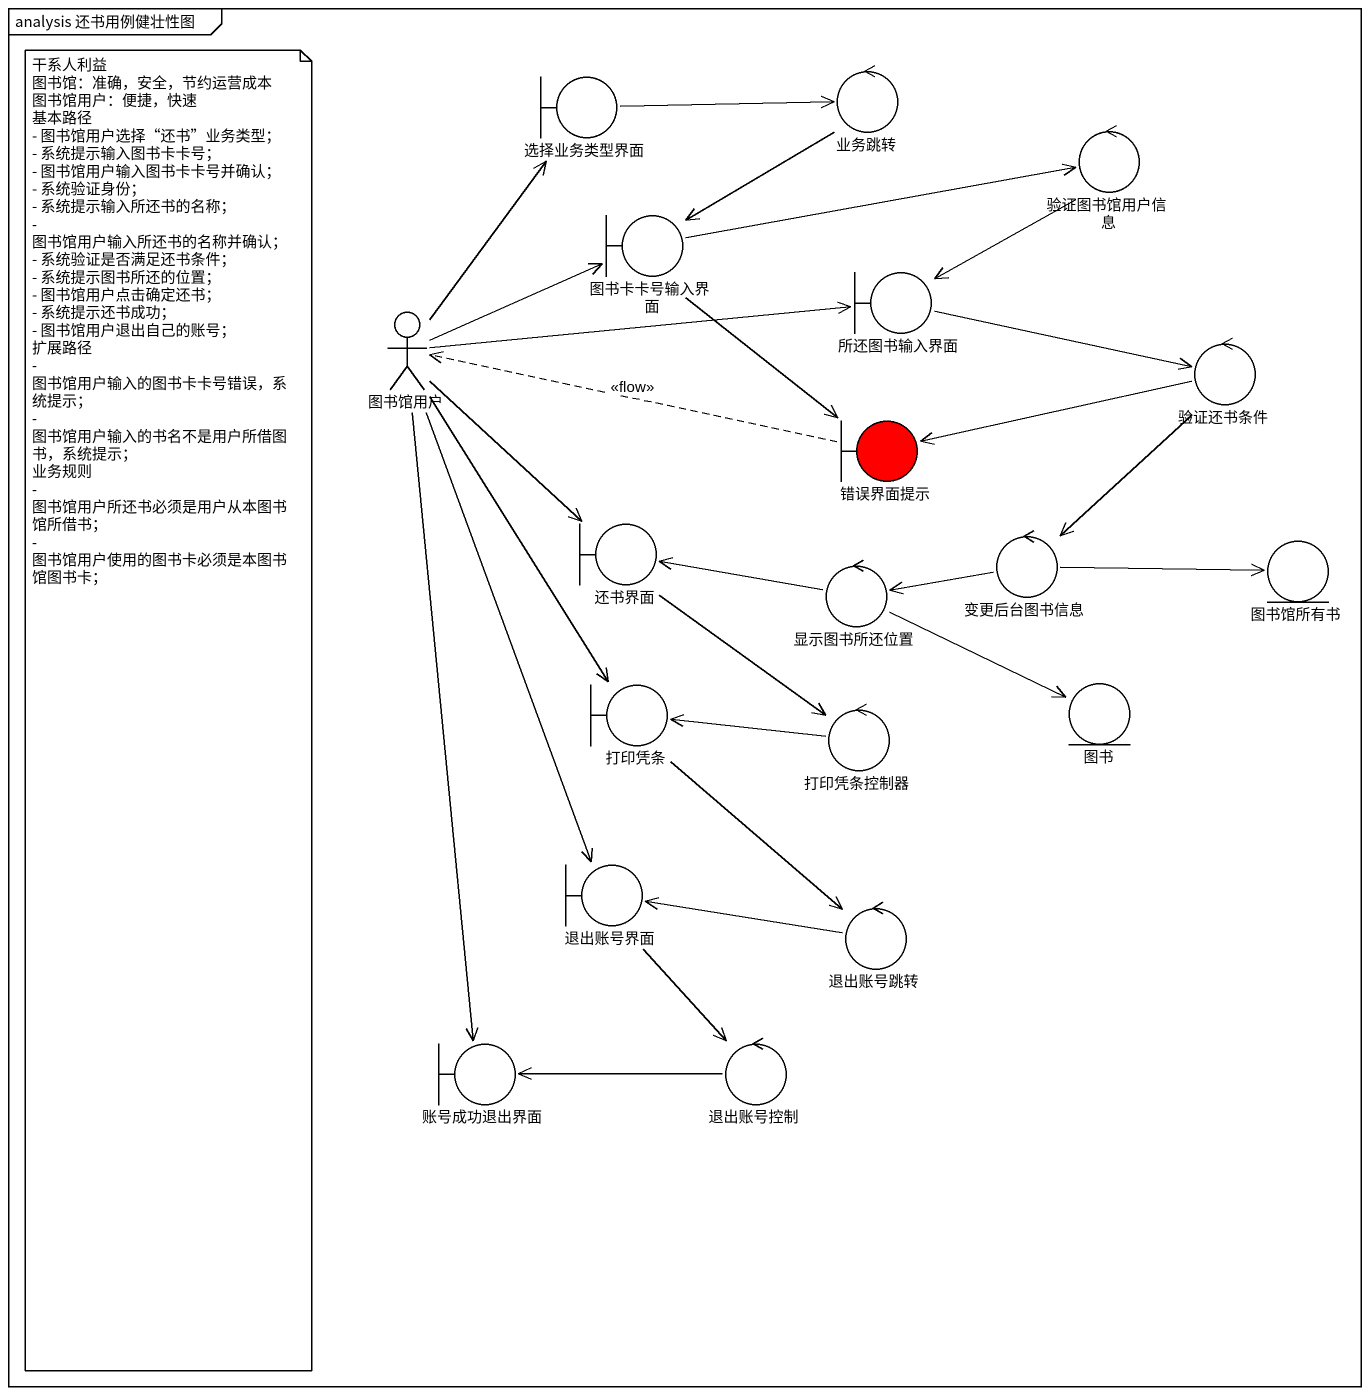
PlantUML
@startuml
mainframe analysis 还书用例健壮性图
boundary 选择业务类型界面
control 业务跳转
control 验证图书馆用户信息
boundary 图书卡卡号输入界面
actor 图书馆用户
boundary 所还图书输入界面
control 验证还书条件
boundary 错误界面提示 #FF0000
boundary 还书界面
control 显示图书所还位置
control 变更后台图书信息
entity 图书馆所有书
boundary 打印凭条
entity 图书
control 打印凭条控制器
boundary 退出账号界面
control 退出账号跳转
boundary 账号成功退出界面
control 退出账号控制
选择业务类型界面 -right-> 业务跳转
业务跳转 --> 图书卡卡号输入界面
验证图书馆用户信息 --> 所还图书输入界面
图书卡卡号输入界面 -right-> 验证图书馆用户信息
图书卡卡号输入界面 --> 错误界面提示
图书馆用户 -up-> 选择业务类型界面
图书馆用户 -right-> 图书卡卡号输入界面
图书馆用户 -right-> 所还图书输入界面
图书馆用户 --> 还书界面
图书馆用户 --> 打印凭条
图书馆用户 --> 退出账号界面
图书馆用户 --> 账号成功退出界面
所还图书输入界面 -right-> 验证还书条件
验证还书条件 -left-> 错误界面提示
验证还书条件 --> 变更后台图书信息
错误界面提示 .left.> 图书馆用户 : <<flow>>
还书界面 --> 打印凭条控制器
显示图书所还位置 -left-> 还书界面
显示图书所还位置 -right-> 图书
变更后台图书信息 -left-> 显示图书所还位置
变更后台图书信息 -right-> 图书馆所有书
打印凭条 --> 退出账号跳转
打印凭条控制器 -left-> 打印凭条
退出账号界面 --> 退出账号控制
退出账号跳转 -left-> 退出账号界面
退出账号控制 -left-> 账号成功退出界面
note as N1
  干系人利益
  图书馆：准确，安全，节约运营成本
  图书馆用户：便捷，快速
  基本路径
  - 图书馆用户选择“还书”业务类型；
  - 系统提示输入图书卡卡号；
  - 图书馆用户输入图书卡卡号并确认；
  - 系统验证身份；
  - 系统提示输入所还书的名称；
  - 图书馆用户输入所还书的名称并确认；
  - 系统验证是否满足还书条件；
  - 系统提示图书所还的位置；
  - 图书馆用户点击确定还书；
  - 系统提示还书成功；
  - 图书馆用户退出自己的账号；
  扩展路径
  - 图书馆用户输入的图书卡卡号错误，系统提示；
  - 图书馆用户输入的书名不是用户所借图书，系统提示；
  业务规则
  - 图书馆用户所还书必须是用户从本图书馆所借书；
  - 图书馆用户使用的图书卡必须是本图书馆图书卡；
end note
@enduml
